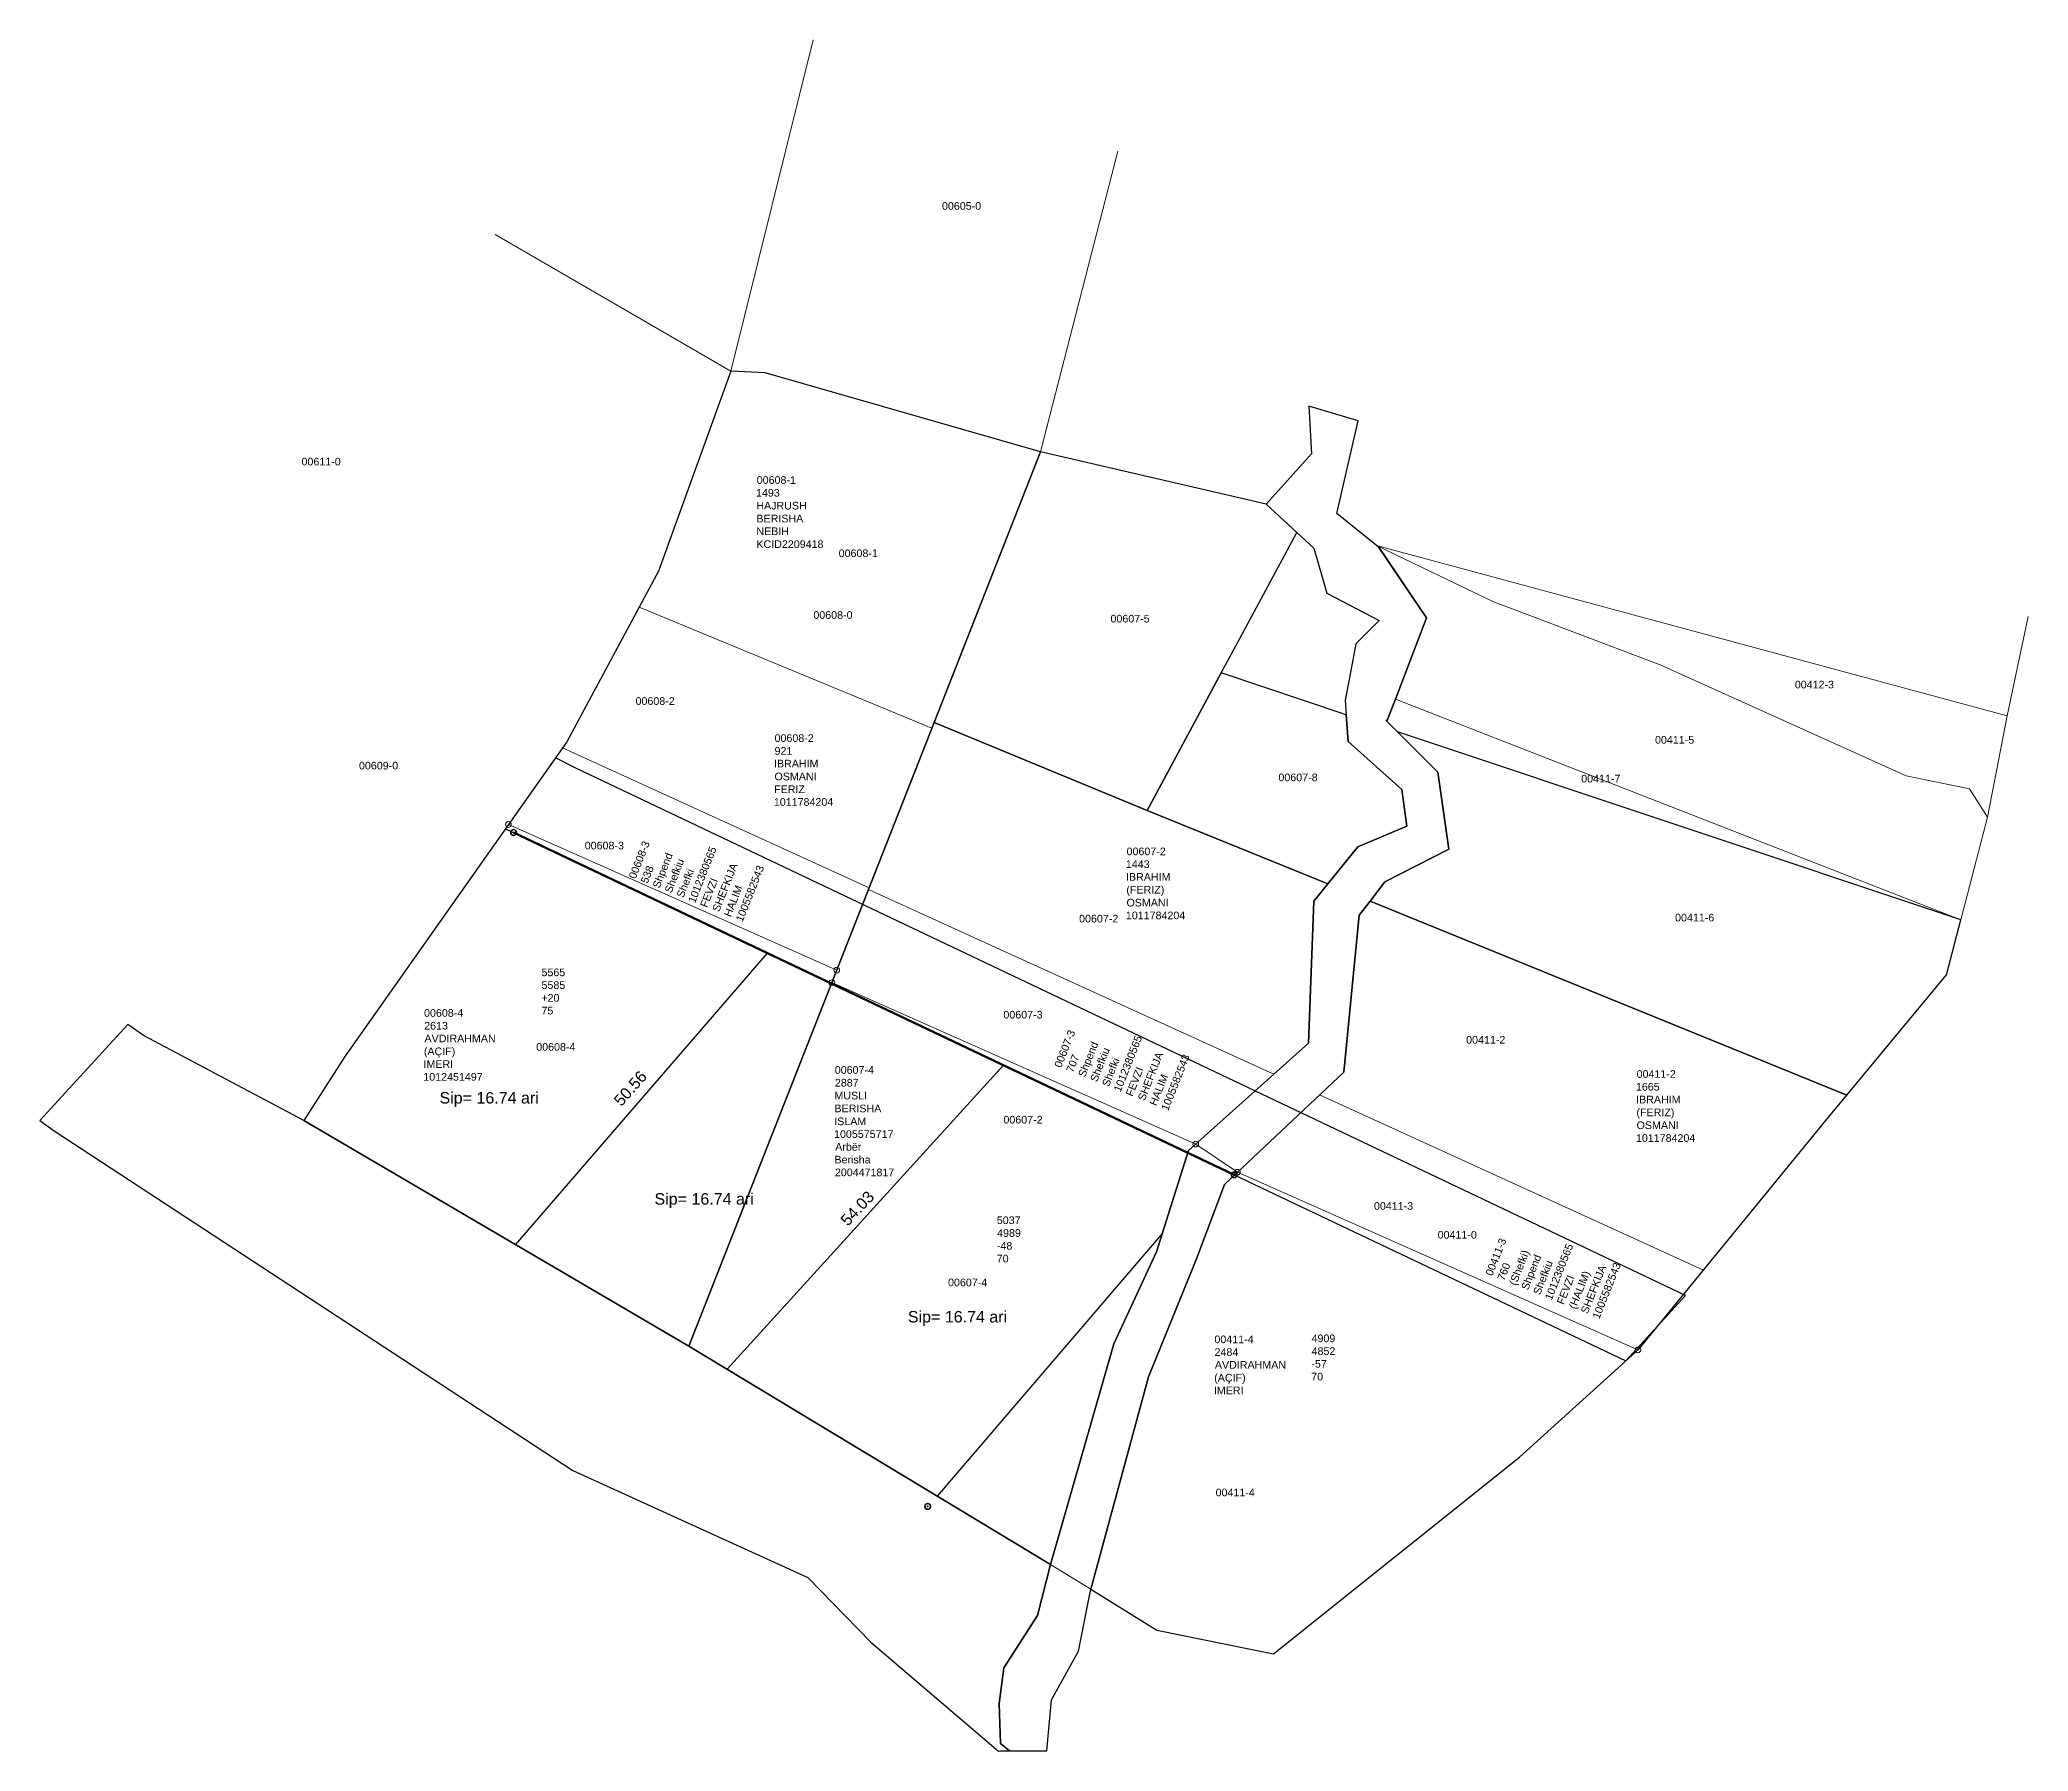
# Model space of a CAD drawing. Header units: metres. Extents: x 7514389 to 7514649, y 4689920 to 4690144.
import ezdxf

# ---------------------------------------------------------------- set-up
doc = ezdxf.new("R2010")
doc.units = ezdxf.units.M
doc.header["$PDMODE"] = 32
doc.header["$PDSIZE"] = 0.75
doc.layers.get('0').update_dxf_attribs({"lineweight": 0})
doc.layers.add('ere', color=1, linetype='Continuous')
doc.layers.add('TEL', color=7, linetype='Continuous')
for name, color, linetype, lineweight in [('mungese nr', 1, 'Continuous', 0), ('mungese parc', 1, 'Continuous', 0), ('Nr Parceles Baze', 7, 'Continuous', 0), ('Nr-Kojshi', 251, 'Continuous', 0), ('Parc-Kojshi', 251, 'Continuous', 0), ('Parcela Baze', 7, 'Continuous', 0), ('pronaret veq', 7, 'Continuous', 0), ('sip', 1, 'Continuous', 0)]:
    doc.layers.add(name, color=color, linetype=linetype, lineweight=lineweight)
doc.styles.get("Standard").update_dxf_attribs({"font": 'arial.ttf'})
doc.dimstyles.new('Copy of STANDARD', dxfattribs={"dimtxt": 1, "dimasz": 0.18, "dimexe": 0.18, "dimexo": 0.0625, "dimgap": 0.09, "dimtad": 1, "dimzin": 0, "dimdsep": 46, "dimtxsty": 'Standard', "dimcen": 0.09, "dimse1": 1, "dimse2": 1, "dimsd1": 1, "dimsd2": 1, "dimadec": 0, "dimazin": 0, "dimtfac": 1, "dimtofl": 0, "dimtmove": 0, "dimatfit": 0, "dimfxl": 1, "dimtolj": 1, "dimtzin": 0, "dimarcsym": 0})

# ---------------------------------------------------------------- blocks, each defined once
blk = doc.blocks.new('*D66')
at = {"layer": 'Defpoints', "color": 0, "ltscale": 0.13, "transparency": 16777216}
for p in [(7514483.21, 4690024.72), (7514484.26, 4690023.8), (7514450.82, 4689985.87)]:
    blk.add_point(p, dxfattribs=at)
at = {"color": 0, "ltscale": 0.13, "transparency": 16777216, "insert": (7514465.85, 4690006.32), "char_height": 1.5, "attachment_point": 5, "rotation": 48.6037}
blk.add_mtext('\\A1;50.56', dxfattribs=at)
blk = doc.blocks.new('*D67')
at = {"layer": 'Defpoints', "color": 0, "ltscale": 0.13, "transparency": 16777216}
for p in [(7514514.66, 4690009.73), (7514515.49, 4690008.96), (7514478.5, 4689969.57)]:
    blk.add_point(p, dxfattribs=at)
at = {"color": 0, "ltscale": 0.13, "transparency": 16777216, "insert": (7514495.55, 4689990.62), "char_height": 1.5, "attachment_point": 5, "rotation": 46.8016}
blk.add_mtext('\\A1;54.03', dxfattribs=at)

msp = doc.modelspace()

# ---------------------------------------------------------------- linework, layer by layer
at = {"lineweight": -3, "flags": 128}
for points in [[(7514545.58, 4690065.2), (7514553.05, 4690079.07), (7514549.022, 4690082.773), (7514519.503, 4690089.634), (7514505.58, 4690054.2), (7514533.46, 4690042.67), (7514543.152, 4690060.678)], [(7514564.681, 4690054.494), (7514564.871, 4690054.494), (7514565.93, 4690057.25), (7514570.012, 4690067.913), (7514563.762, 4690077.113), (7514563.45, 4690077.37), (7514563.655, 4690077.271), (7514570.012, 4690067.913), (7514565.93, 4690057.25), (7514564.818, 4690054.357)], [(7514559.761, 4690051.734), (7514559.51, 4690055.216), (7514543.152, 4690060.678), (7514533.46, 4690042.67), (7514557.07, 4690033.07), (7514561.001, 4690037.915), (7514567.421, 4690040.614), (7514566.751, 4690045.424)], [(7514566.187, 4690052.986), (7514571.481, 4690047.684), (7514572.911, 4690037.634), (7514564.551, 4690033.345), (7514562.61, 4690030.82), (7514625, 4690005.45), (7514638.04, 4690021.182), (7514639.9, 4690028.37)], [(7514473.508, 4689972.581), (7514423.119, 4690002.102), (7514402.17, 4690013.252), (7514400.123, 4690014.671), (7514388.593, 4690002.115), (7514390.489, 4690000.783), (7514458.338, 4689956.312), (7514489.047, 4689942.312), (7514497.317, 4689933.872), (7514514.009, 4689919.589), (7514514.276, 4689919.632), (7514515.439, 4689919.632), (7514514.276, 4689920.592), (7514514.117, 4689925.842), (7514514.707, 4689930.481), (7514519.097, 4689937.371), (7514520.807, 4689944.02)]]:
    msp.add_lwpolyline(points, close=True, dxfattribs=at)
at = {"layer": 'ere', "color": 5, "linetype": 'Continuous', "lineweight": 30, "flags": 128}
msp.add_lwpolyline([(7514458.725, 4690048.212), (7514456.067, 4690049.597), (7514456.067, 4690049.597), (7514449.518, 4690040.307), (7514596.063, 4689970.662), (7514603.896, 4689979.22)], close=True, dxfattribs=at)
msp.add_lwpolyline([(7514449.518, 4690040.307), (7514596.063, 4689970.662)], dxfattribs=at)
at = {"layer": 'mungese parc', "flags": 128}
for points in [[(7514505.286, 4690053.451), (7514467.006, 4690069.282)], [(7514497.087, 4690032.585), (7514456.972, 4690050.88)], [(7514492.845, 4690021.792), (7514449.902, 4690040.851)], [(7514550.037, 4690008.169), (7514496.997, 4690032.359)], [(7514539.806, 4689999.034), (7514492.204, 4690020.16)], [(7514606.239, 4689982.552), (7514556.001, 4690005.463)], [(7514545.264, 4689995.353), (7514539.806, 4689999.034)], [(7514597.651, 4689972.103), (7514545.264, 4689995.353)], [(7514526.097, 4689940.78), (7514520.807, 4689944.02)]]:
    msp.add_lwpolyline(points, dxfattribs=at)
at = {"layer": 'mungese parc', "lineweight": 50, "elevation": -0.423, "flags": 128}
msp.add_lwpolyline([(7514450.579, 4690039.803), (7514544.843, 4689995.004)], dxfattribs=at)
at = {"layer": 'mungese parc'}
for p in [(7514449.902, 4690040.851), (7514492.204, 4690020.16), (7514492.845, 4690021.792), (7514539.806, 4689999.034), (7514545.264, 4689995.353), (7514597.651, 4689972.103)]:
    msp.add_point(p, dxfattribs=at)
at = {"layer": 'Parc-Kojshi'}
for points in [[(7514479.003, 4690100.185), (7514489.759, 4690143.537)], [(7514519.503, 4690089.634), (7514529.634, 4690128.952)], [(7514448.153, 4690118.076), (7514479.003, 4690100.185)], [(7514505.58, 4690054.2), (7514519.503, 4690089.634)], [(7514545.58, 4690065.2), (7514553.05, 4690079.07)], [(7514563.762, 4690077.113), (7514563.45, 4690077.37)], [(7514563.45, 4690077.37), (7514645.95, 4690055.06)], [(7514563.45, 4690077.37), (7514578.682, 4690070.012)], [(7514570.012, 4690067.913), (7514563.762, 4690077.113)], [(7514578.682, 4690070.012), (7514600.562, 4690061.732)], [(7514565.93, 4690057.25), (7514570.012, 4690067.913)], [(7514648.712, 4690068.089), (7514645.95, 4690055.06)], [(7514600.562, 4690061.732), (7514632.731, 4690047.201)], [(7514564.871, 4690054.494), (7514565.93, 4690057.25)], [(7514639.9, 4690028.37), (7514565.93, 4690057.25)], [(7514505.58, 4690054.2), (7514533.46, 4690042.67)], [(7514564.681, 4690054.494), (7514564.871, 4690054.494)], [(7514566.187, 4690052.986), (7514564.681, 4690054.494)], [(7514645.95, 4690055.06), (7514643.381, 4690041.791)], [(7514571.481, 4690047.684), (7514566.187, 4690052.986)], [(7514639.9, 4690028.37), (7514566.187, 4690052.986)], [(7514572.911, 4690037.634), (7514571.481, 4690047.684)], [(7514632.731, 4690047.201), (7514641.011, 4690045.541)], [(7514567.421, 4690040.614), (7514566.751, 4690045.424)], [(7514641.011, 4690045.541), (7514643.381, 4690041.791)], [(7514643.381, 4690041.791), (7514639.9, 4690028.37)], [(7514564.551, 4690033.345), (7514572.911, 4690037.634)], [(7514562.61, 4690030.82), (7514564.551, 4690033.345)]]:
    msp.add_lwpolyline(points, dxfattribs=at)
at = {"layer": 'Parc-Kojshi', "lineweight": -3, "flags": 128}
msp.add_lwpolyline([(7514571.481, 4690047.684), (7514566.187, 4690052.986), (7514564.681, 4690054.494), (7514564.871, 4690054.494), (7514565.93, 4690057.25), (7514570.012, 4690067.913), (7514563.762, 4690077.113), (7514563.45, 4690077.37), (7514558.252, 4690081.533), (7514561.074, 4690093.69), (7514554.589, 4690095.612), (7514554.933, 4690089.362), (7514549.022, 4690082.773), (7514553.05, 4690079.07), (7514555.272, 4690077.023), (7514556.962, 4690071.113), (7514563.812, 4690067.543), (7514560.732, 4690064.503), (7514559.83, 4690059.63), (7514559.371, 4690057.144), (7514559.51, 4690055.216), (7514559.761, 4690051.734), (7514566.751, 4690045.424), (7514567.421, 4690040.614), (7514561.001, 4690037.915), (7514557.07, 4690033.07), (7514555.25, 4690030.815), (7514554.58, 4690012.226), (7514538.869, 4689998.197), (7514534.659, 4689984.918), (7514529.078, 4689972.919), (7514520.807, 4689944.02), (7514519.097, 4689937.371), (7514514.707, 4689930.481), (7514514.117, 4689925.842), (7514514.276, 4689920.592), (7514515.439, 4689919.632), (7514520.326, 4689919.632), (7514520.957, 4689926.321), (7514524.457, 4689932.681), (7514526.097, 4689940.78), (7514533.638, 4689968.559), (7514539.889, 4689984.008), (7514543.569, 4689993.757), (7514559.19, 4690008.466), (7514561.21, 4690028.985), (7514562.61, 4690030.82), (7514564.551, 4690033.345), (7514572.911, 4690037.634)], close=True, dxfattribs=at)
at = {"layer": 'Parcela Baze', "lineweight": -3, "flags": 128}
for points in [[(7514519.503, 4690089.634), (7514483.503, 4690099.945), (7514479.003, 4690100.185), (7514469.542, 4690073.997), (7514457.541, 4690051.688), (7514428.5, 4690010.491), (7514423.119, 4690002.102), (7514473.508, 4689972.581), (7514505.58, 4690054.2)], [(7514555.25, 4690030.815), (7514557.07, 4690033.07), (7514533.46, 4690042.67), (7514505.58, 4690054.2), (7514473.508, 4689972.581), (7514520.807, 4689944.02), (7514529.078, 4689972.919), (7514534.659, 4689984.918), (7514538.869, 4689998.197), (7514554.58, 4690012.226)], [(7514622.63, 4690002.584), (7514625, 4690005.45), (7514562.61, 4690030.82), (7514561.21, 4690028.985), (7514559.19, 4690008.466), (7514543.569, 4689993.757), (7514539.889, 4689984.008), (7514533.638, 4689968.559), (7514526.097, 4689940.78), (7514534.737, 4689935.44), (7514549.997, 4689932.32), (7514582.178, 4689958.067), (7514597.798, 4689972.236)]]:
    msp.add_lwpolyline(points, close=True, dxfattribs=at)
at = {"layer": 'TEL', "color": 1, "linetype": 'Continuous'}
msp.add_line((7514449.518, 4690040.307), (7514538.772, 4689997.89), dxfattribs=at)
at = {"layer": 'TEL', "color": 2, "linetype": 'Continuous'}
for p, q in [((7514450.824, 4689985.87), (7514483.807, 4690024.012)), ((7514478.498, 4689969.568), (7514514.646, 4690009.355)), ((7514535.442, 4689987.388), (7514505.986, 4689952.97))]:
    msp.add_line(p, q, dxfattribs=at)
at = {"layer": 'TEL', "color": 1, "linetype": 'Continuous', "lineweight": 35}
for p in [(7514450.579, 4690039.803, -0.423), (7514544.843, 4689995.004, -0.423)]:
    msp.add_point(p, dxfattribs=at)
at = {"layer": 'TEL', "color": 2, "linetype": 'Continuous', "lineweight": 35}
for p in [(7514450.579, 4690039.803, -0.423), (7514544.843, 4689995.004, -0.423), (7514504.742, 4689951.624, -0.423)]:
    msp.add_point(p, dxfattribs=at)

# ---------------------------------------------------------------- texts
at = {"layer": 'mungese nr', "lineweight": -3}
for s, p in [('00608-1', (7514493.1, 4690075.845)), ('00608-2', (7514466.529, 4690056.509)), ('00608-3', (7514459.884, 4690037.602)), ('00607-2', (7514524.551, 4690028.033)), ('00607-3', (7514514.649, 4690015.468)), ('00608-4', (7514453.536, 4690011.255)), ('00411-2', (7514575.181, 4690012.176)), ('00411-3', (7514563.123, 4689990.438)), ('00607-4', (7514507.408, 4689980.428)), ('00411-4', (7514542.41, 4689952.951))]:
    msp.add_text(s, height=1, dxfattribs=at).set_placement(p)
at = {"layer": 'Nr Parceles Baze', "lineweight": -3}
for s, p in [('00608-0', (7514489.792, 4690067.766)), ('00607-5', (7514528.66, 4690067.287)), ('00607-8', (7514550.629, 4690046.516)), ('00411-6', (7514602.514, 4690028.175)), ('00607-2', (7514514.653, 4690001.727)), ('00411-0', (7514571.456, 4689986.667))]:
    msp.add_text(s, height=1, dxfattribs=at).set_placement(p)
at = {"layer": 'Nr-Kojshi'}
for s, p in [('00605-0', (7514506.614, 4690121.293)), ('00611-0', (7514422.832, 4690087.838)), ('00412-3', (7514618.176, 4690058.661)), ('00411-5', (7514599.889, 4690051.434)), ('00609-0', (7514430.351, 4690048.059)), ('00411-7', (7514590.232, 4690046.354))]:
    msp.add_text(s, height=1, dxfattribs=at).set_placement(p)
at = {"layer": 'pronaret veq'}
for s, p in [('00608-1', (7514482.383, 4690085.428)), ('1493', (7514482.288, 4690083.758)), ('HAJRUSH', (7514482.329, 4690082.074)), ('BERISHA', (7514482.338, 4690080.39)), ('NEBIH', (7514482.334, 4690078.724)), ('KCID2209418', (7514482.338, 4690077.04)), ('00608-2', (7514484.715, 4690051.658)), ('IBRAHIM', (7514484.643, 4690048.321)), ('921', (7514484.715, 4690049.988)), ('OSMANI', (7514484.706, 4690046.636)), ('1011784204', (7514484.621, 4690043.299)), ('FERIZ', (7514484.659, 4690044.97)), ('1443', (7514530.669, 4690035.162)), ('00607-2', (7514530.763, 4690036.833)), ('IBRAHIM', (7514530.691, 4690033.496)), ('OSMANI', (7514530.754, 4690030.128)), ('(FERIZ)', (7514530.737, 4690031.812)), ('1011784204', (7514530.669, 4690028.457)), ('00608-4', (7514438.861, 4690015.693)), ('2613', (7514438.878, 4690014.022)), ('AVDIRAHMAN', (7514438.919, 4690012.355)), ('IMERI', (7514438.789, 4690009.005)), ('(AÇIF)', (7514438.835, 4690010.672)), ('1012451497', (7514438.767, 4690007.334)), ('00607-4', (7514492.59, 4690008.235)), ('2887', (7514492.607, 4690006.564)), ('1665', (7514597.394, 4690006.034)), ('00411-2', (7514597.488, 4690007.705)), ('MUSLI', (7514492.544, 4690004.881)), ('IBRAHIM', (7514597.416, 4690004.368)), ('ISLAM', (7514492.518, 4690001.513)), ('BERISHA', (7514492.546, 4690003.197)), ('OSMANI', (7514597.479, 4690001)), ('(FERIZ)', (7514597.462, 4690002.684)), ('1005575717', (7514492.496, 4689999.843)), ('Arbër', (7514492.648, 4689998.17)), ('1011784204', (7514597.394, 4689999.329)), ('Berisha', (7514492.546, 4689996.503)), ('2004471817', (7514492.607, 4689994.832)), ('00411-4', (7514542.254, 4689972.985)), ('AVDIRAHMAN', (7514542.312, 4689969.648)), ('2484', (7514542.271, 4689971.315)), ('(AÇIF)', (7514542.227, 4689967.964)), ('IMERI', (7514542.181, 4689966.297))]:
    msp.add_text(s, height=1, dxfattribs=at).set_placement(p)
for s, p in [('00608-3', (7514466.535, 4690033.663)), ('Shpend', (7514469.652, 4690032.424)), ('Shefkiu', (7514471.218, 4690031.804)), ('1012380565', (7514474.304, 4690030.487)), ('538', (7514468.088, 4690033.048)), ('Shefki', (7514472.783, 4690031.185)), ('FEVZI', (7514475.867, 4690029.908)), ('SHEFKIJA', (7514477.452, 4690029.337)), ('1005582543', (7514480.522, 4690028.025)), ('HALIM', (7514478.984, 4690028.678)), ('00607-3', (7514522.203, 4690008.942)), ('Shpend', (7514525.32, 4690007.703)), ('1012380565', (7514529.972, 4690005.766)), ('707', (7514523.753, 4690008.32)), ('Shefkiu', (7514526.886, 4690007.084)), ('Shefki', (7514528.451, 4690006.464)), ('SHEFKIJA', (7514533.12, 4690004.616)), ('1005582543', (7514536.19, 4690003.305)), ('FEVZI', (7514531.535, 4690005.188)), ('HALIM', (7514534.651, 4690003.957)), ('00411-3', (7514578.594, 4689981.703)), ('(Shefki)', (7514581.704, 4689980.443)), ('Shpend', (7514583.277, 4689979.844)), ('Shefkiu', (7514584.843, 4689979.224)), ('1012380565', (7514586.363, 4689978.526)), ('760', (7514580.145, 4689981.08)), ('FEVZI', (7514587.927, 4689977.948)), ('(HALIM)', (7514589.504, 4689977.356)), ('SHEFKIJA', (7514591.077, 4689976.757)), ('1005582543', (7514592.598, 4689976.059))]:
    msp.add_text(s, height=1, rotation=68.40634, dxfattribs=at).set_placement(p)
at = {"layer": 'sip', "color": 18}
for s, p in [('5565', (7514454.227, 4690021.007)), ('5037', (7514513.788, 4689988.569)), ('4909', (7514554.963, 4689973.116))]:
    msp.add_text(s, height=1, dxfattribs=at).set_placement(p)
at = {"layer": 'sip'}
for s, p in [('5585', (7514454.227, 4690019.336)), ('4989', (7514513.828, 4689986.898)), ('4852', (7514554.963, 4689971.446))]:
    msp.add_text(s, height=1, dxfattribs=at).set_placement(p)
at = {"layer": 'sip', "color": 5}
for s, p in [('+20', (7514454.207, 4690017.666)), ('-48', (7514513.801, 4689985.227)), ('-57', (7514554.936, 4689969.779))]:
    msp.add_text(s, height=1, dxfattribs=at).set_placement(p)
at = {"layer": 'sip', "color": 3}
for s, p in [('75', (7514454.219, 4690015.999)), ('70', (7514513.779, 4689983.557)), ('70', (7514554.914, 4689968.108))]:
    msp.add_text(s, height=1, dxfattribs=at).set_placement(p)
at = {"layer": 'TEL', "color": 1, "linetype": 'Continuous', "char_height": 1.5, "width": 41.0769, "attachment_point": 1}
for insert in [(7514440.884, 4690005.841), (7514469.008, 4689992.615), (7514502.152, 4689977.193)]:
    msp.add_mtext('Sip= 16.74 ari', dxfattribs=dict(at, insert=insert))

# ---------------------------------------------------------------- dimensions: what is measured, and where the dimension line sits
at = {"ltscale": 0.13}
for p1, p2, distance, picture, middle in [((7514450.824, 4689985.87), (7514484.257, 4690023.798), 1.392, '*D66', (7514465.854, 4690006.321)), ((7514478.498, 4689969.568), (7514515.485, 4690008.956), 1.127, '*D67', (7514495.546, 4689990.62))]:
    dim = msp.add_aligned_dim(p1=p1, p2=p2, distance=distance, dimstyle='Copy of STANDARD', override={"dimtxt": 1.5}, dxfattribs=at)
    dim.commit()
    dim.dimension.update_dxf_attribs({"geometry": picture, "text_midpoint": middle})

doc.saveas('drawing.dxf')
